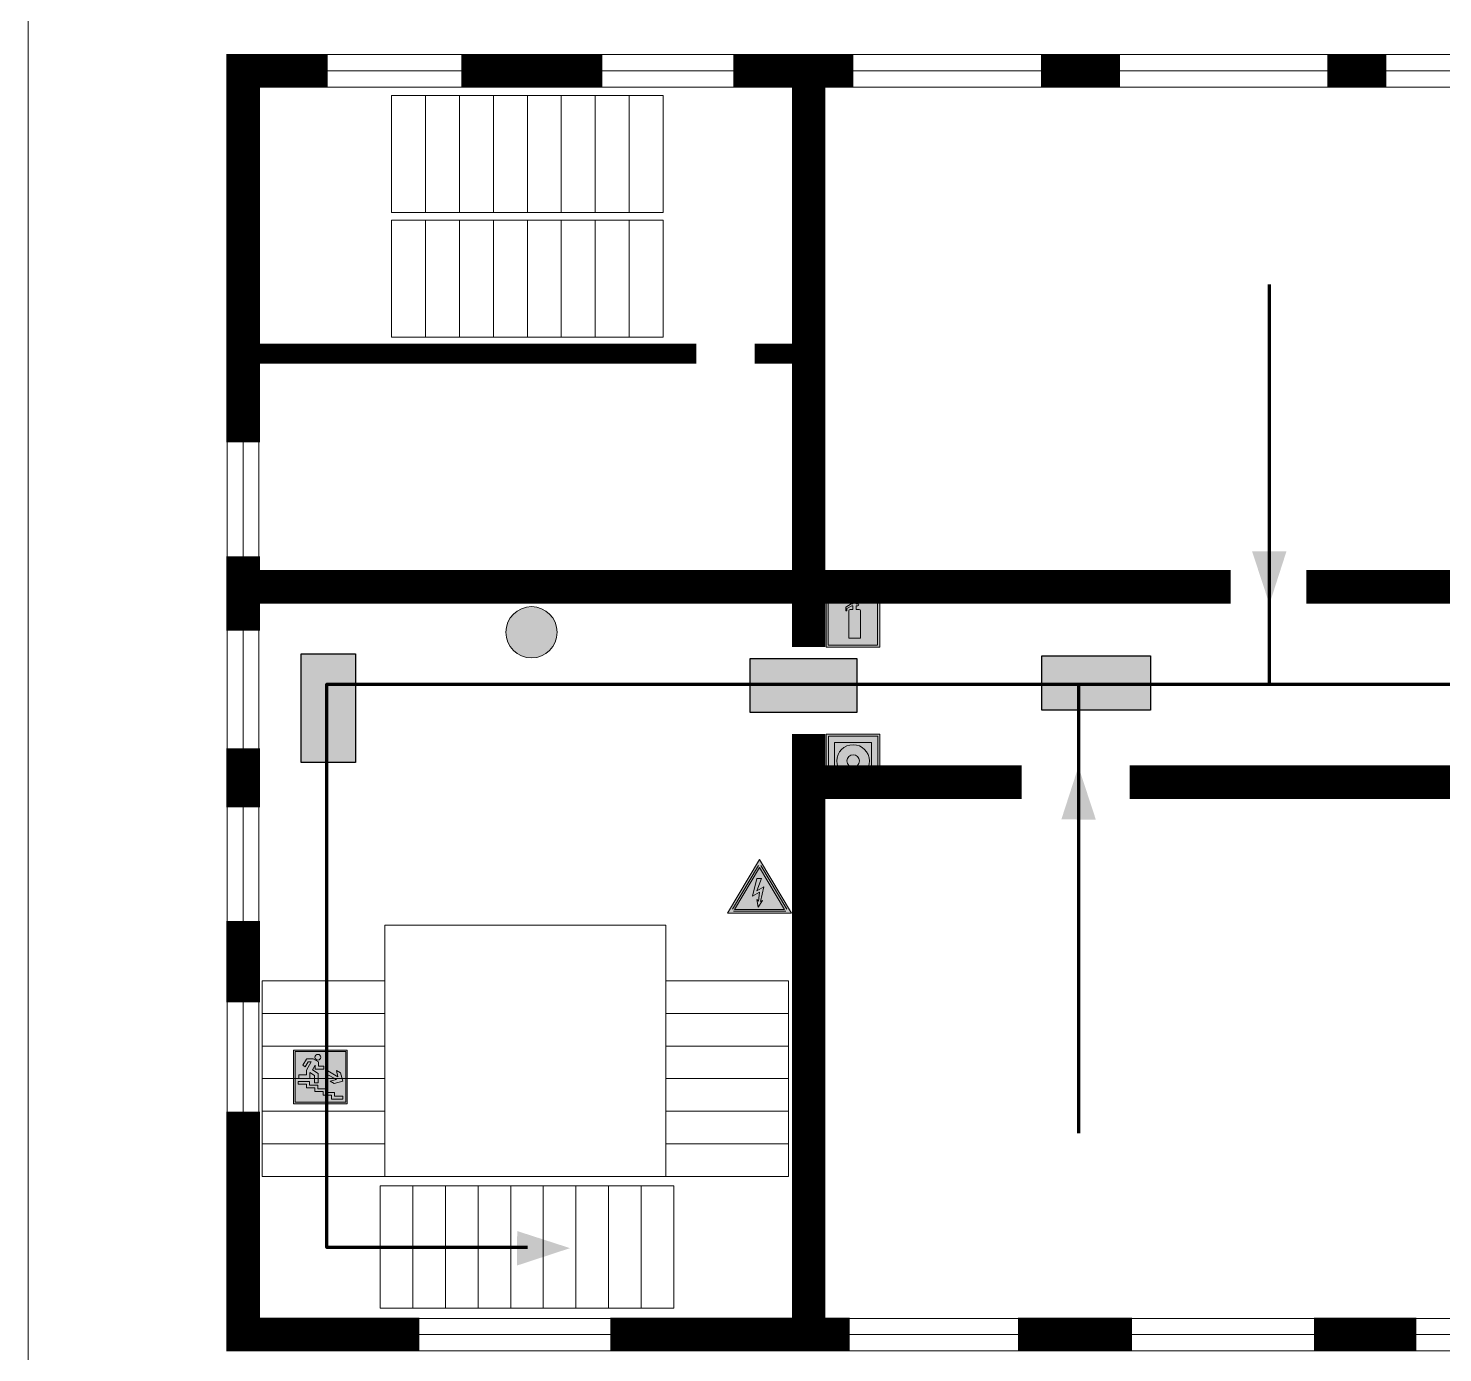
# Model space of a CAD drawing. Header units: millimetres. Extents: x 13114 to 67229, y 22859 to 38520.
# Drawn here: x 25589.3 to 25800.1, y 35669.5 to 35867 of the extents above; entities that cross this region are included whole.
import ezdxf

# ---------------------------------------------------------------- set-up
doc = ezdxf.new("R2010")
doc.units = ezdxf.units.MM
doc.layers.add('План_Штампы', color=7, linetype='Continuous')

# ---------------------------------------------------------------- blocks, each defined once
blk = doc.blocks.new('A$C7B4425F7')
at = {"true_color": 0xffffff}
blk.add_hatch(color=7, dxfattribs=at).paths.add_polyline_path([(0, 0), (-16, 0), (-16, -8), (0, -8)])
h = blk.add_hatch(color=126)
h.paths.add_polyline_path([(-0.2, -0.2), (-15.8, -0.2), (-15.8, -7.8), (-0.2, -7.8)])
h.paths.add_polyline_path([(-11.76, -2.03), (-11.76, -3.66), (-11.17, -3.66, -0.568275), (-11.17, -6.18), (-12.58, -6.18), (-12.58, -2.03)], flags=16)
h.paths.add_polyline_path([(-13.33, -4.12, -0.495768), (-13.59, -6.18), (-15.03, -6.18), (-15.03, -2.03), (-13.59, -2.03, -0.487973)], flags=16)
h.paths.add_polyline_path([(-10.25, -2.03), (-9.48, -2.03), (-9.48, -6.18), (-10.25, -6.18)], flags=16)
h.paths.add_polyline_path([(-13.84, -3.69), (-14.24, -3.69), (-14.24, -3.03), (-13.9, -3.03, -0.692621)], flags=0)
h.paths.add_polyline_path([(-9.15, -2.03), (-8.4, -2.03), (-8.04, -3.07), (-7.68, -2.03), (-6.93, -2.03), (-7.64, -4.1), (-6.93, -6.18), (-7.68, -6.18), (-8.04, -5.14), (-8.4, -6.18), (-9.15, -6.18), (-8.44, -4.1)], flags=16)
h.paths.add_polyline_path([(-11.76, -4.46), (-11.42, -4.46, -0.692621), (-11.36, -5.12), (-11.76, -5.12)], flags=0)
h.paths.add_polyline_path([(-13.9, -5.2), (-14.24, -5.2), (-14.24, -4.55), (-13.84, -4.55, -0.708038)], flags=0)
edge = h.paths.add_edge_path(flags=16)
edge.add_ellipse((-5.51, -4.08), major_axis=(0, 2.05), ratio=0.586184, start_angle=0, end_angle=360)
edge = h.paths.add_edge_path(flags=0)
edge.add_ellipse((-5.51, -4.08), major_axis=(0, 1.14), ratio=0.454828, start_angle=0, end_angle=360)
h.paths.add_polyline_path([(-4.13, -4.96, 0.377264), (-3.48, -4.52, 0.0555), (-3.16, -2.03), (-1.66, -2.03), (-1.66, -4.96), (-0.96, -4.96), (-0.96, -7.01), (-1.75, -7.01), (-1.75, -6.18), (-3.3, -6.18), (-3.3, -7.02), (-4.13, -7.02)], flags=16)
h.paths.add_polyline_path([(-2.73, -2.91), (-2.28, -2.91), (-2.28, -4.96), (-3.05, -4.96, 0.079136)], flags=0)
at = {"color": 126}
blk.add_lwpolyline([(-16, -8), (0, -8), (0, 0), (-16, 0)], close=True, dxfattribs=at)
blk = doc.blocks.new('вниз')
at = {"lineweight": 0, "true_color": 0xffffff}
h = blk.add_hatch(color=7, dxfattribs=at)
h.dxf.hatch_style = 1
h.paths.add_polyline_path([(40994.51, -4472.22), (40986.51, -4472.22), (40986.51, -4480.22), (40994.51, -4480.22)])
h.paths.add_polyline_path([(40994.31, -4472.42), (40994.31, -4480.01), (40986.71, -4480.01), (40986.71, -4472.42)], flags=16)
h.paths.add_polyline_path([(40988.43, -4473.53), (40989.43, -4473.53), (40990.19, -4473.96), (40990.19, -4474.6), (40991, -4474.6), (40991, -4475.06), (40989.73, -4475.06), (40989.73, -4474.46), (40989.3, -4475.18), (40990.17, -4475.7), (40990.17, -4477.11), (40989.63, -4477.11), (40989.63, -4476.01), (40988.94, -4475.59), (40988.94, -4476.46), (40988.94, -4476.46), (40987.47, -4476.46), (40987.26, -4476.46), (40987.26, -4475.92), (40988.4, -4475.92), (40988.4, -4475.2), (40989.1, -4473.99), (40988.66, -4473.99), (40988.24, -4474.7), (40987.86, -4474.47), (40988.41, -4473.56)], flags=0)
h.paths.add_polyline_path([(40990.55, -4473.29, -1), (40989.69, -4473.29, -1)], flags=0)
h.paths.add_polyline_path([(40988.85, -4476.89), (40988.85, -4477.43), (40990.1, -4477.43), (40990.1, -4477.99), (40991.34, -4477.99), (40991.34, -4478.54), (40992.59, -4478.54), (40992.59, -4479.09), (40993.83, -4479.09), (40993.83, -4479.52), (40992.17, -4479.52), (40992.17, -4478.97), (40990.91, -4478.97), (40990.91, -4478.41), (40989.68, -4478.41), (40989.68, -4477.86), (40988.43, -4477.86), (40988.43, -4477.31), (40987.6, -4477.31), (40987.18, -4477.31), (40987.18, -4476.89)], flags=0)
h.paths.add_polyline_path([(40991.61, -4475.33), (40993.12, -4476.2), (40992.9, -4475.27), (40993.48, -4475.6), (40993.83, -4476.88), (40992.56, -4477.22), (40991.97, -4476.88), (40992.9, -4476.61), (40991.38, -4475.74), (40991.58, -4475.39)], flags=0)
h.paths.add_polyline_path([(40990.19, -4473.96), (40989.43, -4473.53), (40988.43, -4473.53), (40988.41, -4473.56), (40987.86, -4474.47), (40988.24, -4474.7), (40988.66, -4473.99), (40989.1, -4473.99), (40988.4, -4475.2), (40988.4, -4475.92), (40987.26, -4475.92), (40987.26, -4476.46), (40987.47, -4476.46), (40988.94, -4476.46), (40988.94, -4476.27), (40988.94, -4475.59), (40989.63, -4476.01), (40989.63, -4477.11), (40990.17, -4477.11), (40990.17, -4475.7), (40989.3, -4475.18), (40989.73, -4474.46), (40989.73, -4475.06), (40991, -4475.06), (40991, -4474.6), (40990.19, -4474.6)], flags=0)
h.paths.add_polyline_path([(40990.55, -4473.29, 1), (40989.69, -4473.29, 1)], flags=0)
h.paths.add_polyline_path([(40991.61, -4475.33), (40991.58, -4475.39), (40991.38, -4475.74), (40992.9, -4476.61), (40991.97, -4476.88), (40992.56, -4477.22), (40993.83, -4476.88), (40993.48, -4475.6), (40992.9, -4475.27), (40993.12, -4476.2)], flags=0)
h.paths.add_polyline_path([(40990.1, -4477.43), (40988.85, -4477.43), (40988.85, -4476.89), (40987.18, -4476.89), (40987.18, -4477.31), (40987.6, -4477.31), (40988.43, -4477.31), (40988.43, -4477.86), (40989.68, -4477.86), (40989.68, -4478.41), (40990.91, -4478.41), (40990.91, -4478.97), (40992.17, -4478.97), (40992.17, -4479.52), (40993.83, -4479.52), (40993.83, -4479.09), (40992.59, -4479.09), (40992.59, -4478.54), (40991.34, -4478.54), (40991.34, -4477.99), (40990.1, -4477.99)], flags=0)
at = {"lineweight": 0}
h = blk.add_hatch(color=126, dxfattribs=at)
h.dxf.hatch_style = 1
h.paths.add_polyline_path([(40994.31, -4472.42), (40986.71, -4472.42), (40986.71, -4480.01), (40994.31, -4480.01)])
h.paths.add_polyline_path([(40988.43, -4473.53), (40989.43, -4473.53), (40990.19, -4473.96), (40990.19, -4474.6), (40991, -4474.6), (40991, -4475.06), (40989.73, -4475.06), (40989.73, -4474.46), (40989.3, -4475.18), (40990.17, -4475.7), (40990.17, -4477.11), (40989.63, -4477.11), (40989.63, -4476.01), (40988.94, -4475.59), (40988.94, -4476.46), (40988.94, -4476.46), (40987.47, -4476.46), (40987.26, -4476.46), (40987.26, -4475.92), (40988.4, -4475.92), (40988.4, -4475.2), (40989.1, -4473.99), (40988.66, -4473.99), (40988.24, -4474.7), (40987.86, -4474.47), (40988.41, -4473.56)], flags=16)
h.paths.add_polyline_path([(40990.55, -4473.29, -1), (40989.69, -4473.29, -1)], flags=16)
h.paths.add_polyline_path([(40988.85, -4476.89), (40988.85, -4477.43), (40990.1, -4477.43), (40990.1, -4477.99), (40991.34, -4477.99), (40991.34, -4478.54), (40992.59, -4478.54), (40992.59, -4479.09), (40993.83, -4479.09), (40993.83, -4479.52), (40992.17, -4479.52), (40992.17, -4478.97), (40990.91, -4478.97), (40990.91, -4478.41), (40989.68, -4478.41), (40989.68, -4477.86), (40988.43, -4477.86), (40988.43, -4477.31), (40987.6, -4477.31), (40987.18, -4477.31), (40987.18, -4476.89)], flags=16)
h.paths.add_polyline_path([(40991.61, -4475.33), (40993.12, -4476.2), (40992.9, -4475.27), (40993.48, -4475.6), (40993.83, -4476.88), (40992.56, -4477.22), (40991.97, -4476.88), (40992.9, -4476.61), (40991.38, -4475.74), (40991.58, -4475.39)], flags=16)
at = {"lineweight": 0, "true_color": 0xffffff}
h = blk.add_hatch(color=7, dxfattribs=at)
h.dxf.hatch_style = 1
h.paths.add_polyline_path([(40989.73, -4474.46), (40989.73, -4475.06), (40991, -4475.06), (40991, -4474.6), (40990.19, -4474.6), (40990.19, -4473.96), (40989.43, -4473.53), (40988.43, -4473.53), (40988.41, -4473.56), (40987.86, -4474.47), (40988.24, -4474.7), (40988.66, -4473.99), (40989.1, -4473.99), (40988.4, -4475.2), (40988.4, -4475.92), (40987.26, -4475.92), (40987.26, -4476.46), (40987.47, -4476.46), (40988.94, -4476.46), (40988.94, -4475.59), (40989.63, -4476.01), (40989.63, -4477.11), (40990.17, -4477.11), (40990.17, -4475.7), (40989.3, -4475.18)])
h.paths.add_polyline_path([(40989.69, -4473.29, 1), (40990.55, -4473.29, 1)])
h.paths.add_polyline_path([(40991.61, -4475.33), (40991.58, -4475.39), (40991.38, -4475.74), (40992.9, -4476.61), (40991.97, -4476.88), (40992.56, -4477.22), (40993.83, -4476.88), (40993.48, -4475.6), (40992.9, -4475.27), (40993.12, -4476.2)])
h.paths.add_polyline_path([(40990.1, -4477.43), (40988.85, -4477.43), (40988.85, -4476.89), (40987.18, -4476.89), (40987.18, -4477.31), (40987.6, -4477.31), (40988.43, -4477.31), (40988.43, -4477.86), (40989.68, -4477.86), (40989.68, -4478.41), (40990.91, -4478.41), (40990.91, -4478.97), (40992.17, -4478.97), (40992.17, -4479.52), (40993.83, -4479.52), (40993.83, -4479.09), (40992.59, -4479.09), (40992.59, -4478.54), (40991.34, -4478.54), (40991.34, -4477.99), (40990.1, -4477.99)])
at = {"color": 126, "lineweight": 0}
for points in [[(40986.51, -4472.22), (40994.51, -4472.22), (40994.51, -4480.22), (40986.51, -4480.22)], [(40986.71, -4472.42), (40994.31, -4472.42), (40994.31, -4480.01), (40986.71, -4480.01)]]:
    blk.add_lwpolyline(points, close=True, dxfattribs=at)
for points in [[(40987.47, -4476.46), (40987.26, -4476.46), (40987.26, -4475.92), (40988.4, -4475.92), (40988.4, -4475.2), (40989.1, -4473.99), (40988.66, -4473.99), (40988.24, -4474.7), (40987.86, -4474.47), (40988.41, -4473.56), (40988.43, -4473.53), (40989.43, -4473.53), (40990.19, -4473.96), (40990.19, -4474.6), (40991, -4474.6), (40991, -4475.06), (40989.73, -4475.06), (40989.73, -4474.46), (40989.3, -4475.18), (40990.17, -4475.7), (40990.17, -4477.11), (40989.63, -4477.11), (40989.63, -4476.01), (40988.94, -4475.59), (40988.94, -4476.46)], [(40987.47, -4476.46), (40988.94, -4476.46), (40988.94, -4476.27)], [(40991.58, -4475.39), (40991.38, -4475.74), (40992.9, -4476.61), (40991.97, -4476.88), (40992.56, -4477.22), (40993.83, -4476.88), (40993.48, -4475.6), (40992.9, -4475.27), (40993.12, -4476.2), (40991.61, -4475.33), (40991.58, -4475.39)], [(40987.6, -4477.31), (40987.18, -4477.31), (40987.18, -4476.89), (40988.85, -4476.89), (40988.85, -4477.43), (40990.1, -4477.43), (40990.1, -4477.99), (40991.34, -4477.99), (40991.34, -4478.54), (40992.59, -4478.54), (40992.59, -4479.09), (40993.83, -4479.09), (40993.83, -4479.52), (40992.17, -4479.52), (40992.17, -4478.97), (40990.91, -4478.97), (40990.91, -4478.41), (40989.68, -4478.41), (40989.68, -4477.86), (40988.43, -4477.86), (40988.43, -4477.31), (40987.6, -4477.31)]]:
    blk.add_lwpolyline(points, dxfattribs=at)
blk.add_circle((40990.12, -4473.29), 0.432, dxfattribs=at)
blk = doc.blocks.new('A$C32E8229D')
at = {"true_color": 0xffffff}
blk.add_hatch(color=7, dxfattribs=at).paths.add_polyline_path([(0, 0), (0, -8), (16, -8), (16, 0)])
h = blk.add_hatch(color=126)
h.paths.add_polyline_path([(0.2, -0.2), (15.8, -0.2), (15.8, -7.8), (0.2, -7.8)])
h.paths.add_polyline_path([(13.49, -2.05), (12.08, -2.05), (11.37, -2.63, 0.162397), (11.29, -2.84), (11.29, -3.63), (10.35, -3.63), (10.35, -4.05), (11.68, -4.05), (11.68, -3.48), (12.26, -4.28), (11.29, -5.1), (11.29, -6.78), (11.85, -6.78), (11.85, -5.44), (12.8, -4.64), (12.8, -5.94), (14.46, -5.94), (14.46, -5.39), (13.45, -5.39), (13.45, -3.97), (12.46, -2.59), (13.15, -2.59), (13.69, -3.34), (14.18, -3)], flags=16)
h.paths.add_polyline_path([(10.74, -1.82, 1), (11.8, -1.82, 1)], flags=16)
h.paths.add_polyline_path([(9.39, -3.59), (5.99, -3.59), (6.56, -3.03), (5.91, -3.03), (5.1, -3.83), (5.91, -4.64), (6.56, -4.64), (5.99, -4.09), (9.39, -4.09)], flags=16)
h.paths.add_polyline_path([(4.29, -1.08), (1.72, -1.08), (1.72, -6.6), (4.29, -6.6)], flags=16)
at = {"color": 126}
blk.add_lwpolyline([(16, -8), (0, -8), (0, 0), (16, 0)], close=True, dxfattribs=at)
blk = doc.blocks.new('A$C3E6D3DDE')
at = {"lineweight": 5}
h = blk.add_hatch(color=40, dxfattribs=at)
h.paths.add_polyline_path([(24.1, 1.45), (16.46, -11.35), (31.74, -11.35)])
h.paths.add_polyline_path([(24.09, -0.46), (30.03, -10.41), (18.14, -10.41)], flags=16)
h.paths.add_polyline_path([(24.54, -3.08), (23.41, -6.02), (25.13, -5.01), (24.33, -8.5), (24.82, -8.27), (23.79, -9.86), (23.4, -8.04), (23.8, -8.43), (24.04, -6.29), (22.39, -7.25), (23.44, -3.08)], flags=0)
h = blk.add_hatch(color=256, dxfattribs=at)
h.paths.add_polyline_path([(24.37, 0.03, 0.567511), (23.82, 0.03), (17.59, -10.4, 0.582454), (17.86, -10.88), (30.32, -10.88, 0.582149), (30.6, -10.4)])
h.paths.add_polyline_path([(24.09, -0.46), (18.14, -10.41), (30.03, -10.41)], flags=16)
h.paths.add_polyline_path([(24.54, -3.08), (23.41, -6.02), (25.13, -5.01), (24.33, -8.5), (24.82, -8.27), (23.79, -9.86), (23.4, -8.04), (23.8, -8.43), (24.04, -6.29), (22.39, -7.25), (23.44, -3.08)], flags=0)
h = blk.add_hatch(color=40, dxfattribs=at)
h.paths.add_polyline_path([(24.09, -0.46), (18.14, -10.41), (30.03, -10.41)])
h.paths.add_polyline_path([(24.82, -8.27), (23.79, -9.86), (23.4, -8.04), (23.8, -8.43), (24.04, -6.29), (22.39, -7.25), (23.44, -3.08), (24.54, -3.08), (23.41, -6.02), (25.13, -5.01), (24.33, -8.5)], flags=16)
at = {"color": 40, "lineweight": 5}
for p, q in [((16.46, -11.35), (24.1, 1.45)), ((24.1, 1.45), (31.74, -11.35))]:
    blk.add_line(p, q, dxfattribs=at)
at = {"lineweight": 5}
for p, q in [((17.59, -10.4), (23.82, 0.03)), ((24.37, 0.03), (30.6, -10.4)), ((18.14, -10.41), (24.09, -0.46)), ((23.44, -3.08), (22.39, -7.25)), ((23.41, -6.02), (24.54, -3.08)), ((24.54, -3.08), (23.44, -3.08)), ((24.09, -0.46), (30.03, -10.41)), ((22.39, -7.25), (24.04, -6.29)), ((25.13, -5.01), (23.41, -6.02)), ((24.04, -6.29), (23.8, -8.43)), ((24.33, -8.5), (25.13, -5.01)), ((23.8, -8.43), (23.4, -8.04)), ((23.4, -8.04), (23.79, -9.86)), ((23.79, -9.86), (24.82, -8.27)), ((24.82, -8.27), (24.33, -8.5)), ((17.86, -10.88), (30.32, -10.88)), ((18.14, -10.41), (30.03, -10.41))]:
    blk.add_line(p, q, dxfattribs=at)
at = {"color": 50, "lineweight": 5}
blk.add_line((31.74, -11.35), (16.46, -11.35), dxfattribs=at)
blk = doc.blocks.new('A$C7B8C2D5B')
at = {"lineweight": 0}
h = blk.add_hatch(color=5, dxfattribs=at)
h.dxf.hatch_style = 1
h.paths.add_polyline_path([(1.397, -3.024, 1), (-2.112, -3.024, 1)])
at = {"color": 5, "lineweight": 0}
blk.add_circle((-0.358, -3.024), 1.755, dxfattribs=at)
blk = doc.blocks.new('A$C54414219')
at = {"true_color": 0xffffff}
h = blk.add_hatch(color=7, dxfattribs=at)
h.paths.add_polyline_path([(2.39, -9.45), (2.39, -18.3), (11.23, -18.3), (11.23, -9.45)], flags=0)
h.paths.add_polyline_path([(10.71, -13.87, -1), (2.92, -13.87, -1)], flags=0)
h.paths.add_polyline_path([(8.3, -13.87, -1), (5.33, -13.87, -1)], flags=0)
h.paths.add_polyline_path([(0.41, -7.47), (0.41, -20.27), (13.21, -20.27), (13.21, -7.47)])
h.paths.add_polyline_path([(0.92, -19.77), (12.71, -19.77), (12.71, -7.98), (0.92, -7.98)], flags=16)
h.paths.add_polyline_path([(11.23, -9.45), (11.23, -18.3), (2.39, -18.3), (2.39, -9.45)], flags=0)
at = {"lineweight": 5}
h = blk.add_hatch(color=242, dxfattribs=at)
h.paths.add_polyline_path([(12.71, -7.98), (0.92, -7.98), (0.92, -19.77), (12.71, -19.77)])
h.paths.add_polyline_path([(11.23, -18.3), (2.39, -18.3), (2.39, -9.45), (11.23, -9.45)], flags=16)
h.paths.add_polyline_path([(10.71, -13.87, -1), (2.92, -13.87, -1)], flags=0)
h.paths.add_polyline_path([(8.3, -13.87, -1), (5.33, -13.87, -1)], flags=0)
at = {"true_color": 0xffffff}
h = blk.add_hatch(color=7, dxfattribs=at)
h.paths.add_polyline_path([(2.39, -9.45), (2.39, -18.3), (11.23, -18.3), (11.23, -9.45)])
h.paths.add_polyline_path([(10.71, -13.87, -1), (2.92, -13.87, -1)], flags=16)
h.paths.add_polyline_path([(8.3, -13.87, -1), (5.33, -13.87, -1)], flags=0)
at = {"lineweight": 5}
h = blk.add_hatch(color=242, dxfattribs=at)
h.paths.add_polyline_path([(2.92, -13.87, 1), (10.71, -13.87, 1)])
h.paths.add_polyline_path([(8.3, -13.87, -1), (5.33, -13.87, -1)], flags=16)
at = {"color": 242, "lineweight": 5}
for p, q in [((0.41, -20.27), (0.41, -7.47)), ((0.41, -7.47), (13.21, -7.47)), ((0.41, -7.47), (13.21, -7.47)), ((13.21, -20.27), (13.21, -7.47)), ((0.41, -20.27), (13.21, -20.27))]:
    blk.add_line(p, q, dxfattribs=at)
for points in [[(0.92, -7.98), (12.71, -7.98), (12.71, -19.77), (0.92, -19.77)], [(2.39, -9.45), (11.23, -9.45), (11.23, -18.3), (2.39, -18.3)]]:
    blk.add_lwpolyline(points, close=True, dxfattribs=at)
for radius in [3.89, 1.49]:
    blk.add_circle((6.81, -13.87), radius, dxfattribs=at)
blk = doc.blocks.new('A$C3AD82952')
at = {"true_color": 0xf5f5ff}
h = blk.add_hatch(color=7, dxfattribs=at)
h.dxf.hatch_style = 1
h.paths.add_polyline_path([(8.21, 8.73, 0.414214), (7.89, 9.05), (7.22, 9.05), (7.22, 9.92), (7.59, 9.92, 1), (7.57, 10.36), (7.22, 10.36), (7.22, 10.6), (6.43, 10.6), (6.43, 10.36), (6.01, 10.36), (4.74, 9.59), (4.74, 8.69), (4.98, 8.73), (4.98, 9.26), (6.12, 9.91), (6.43, 9.91), (6.43, 9.05), (5.76, 9.05, 0.414214), (5.44, 8.73), (5.44, 2.2), (8.21, 2.2)], flags=0)
h.paths.add_polyline_path([(12.8, 12.8), (0, 12.8), (0, 0), (12.8, 0)])
h.paths.add_polyline_path([(0.51, 12.29), (12.29, 12.29), (12.29, 0.51), (0.51, 0.51)], flags=16)
h.paths.add_polyline_path([(4.74, 9.59), (6.01, 10.36), (6.43, 10.36), (6.43, 10.6), (7.22, 10.6), (7.22, 10.36), (7.59, 10.36, -0.94586), (7.59, 9.92), (7.22, 9.92), (7.22, 9.05), (7.89, 9.05, -0.414214), (8.21, 8.73), (8.21, 2.2), (5.44, 2.2), (5.44, 8.73, -0.414214), (5.76, 9.05), (6.43, 9.05), (6.43, 9.91), (6.12, 9.91), (4.98, 9.26), (4.98, 8.73), (4.74, 8.69)], flags=0)
h = blk.add_hatch(color=242)
h.dxf.hatch_style = 1
h.paths.add_polyline_path([(12.29, 12.29), (0.51, 12.29), (0.51, 0.51), (12.29, 0.51)])
h.paths.add_polyline_path([(4.74, 8.69), (4.74, 9.59), (6.01, 10.36), (6.43, 10.36), (6.43, 10.6), (7.22, 10.6), (7.22, 10.36), (7.59, 10.36, -0.94586), (7.59, 9.92), (7.22, 9.92), (7.22, 9.05), (7.89, 9.05, -0.414214), (8.21, 8.73), (8.21, 2.2), (5.44, 2.2), (5.44, 8.73, -0.414214), (5.76, 9.05), (6.43, 9.05), (6.43, 9.91), (6.12, 9.91), (4.98, 9.26), (4.98, 8.73)], flags=16)
h = blk.add_hatch(color=7, dxfattribs=at)
h.dxf.hatch_style = 1
h.paths.add_polyline_path([(8.21, 8.73, 0.414214), (7.89, 9.05), (7.22, 9.05), (7.22, 9.92), (7.59, 9.92, 1), (7.57, 10.36), (7.22, 10.36), (7.22, 10.6), (6.43, 10.6), (6.43, 10.36), (6.01, 10.36), (4.74, 9.59), (4.74, 8.69), (4.98, 8.73), (4.98, 9.26), (6.12, 9.91), (6.43, 9.91), (6.43, 9.05), (5.76, 9.05, 0.414214), (5.44, 8.73), (5.44, 2.2), (8.21, 2.2)])
at = {"color": 242, "lineweight": 5}
for p, q in [((0, 0), (0, 12.8)), ((0, 12.8), (12.8, 12.8)), ((6.01, 10.36), (4.74, 9.59)), ((6.01, 10.36), (6.43, 10.36)), ((7.22, 10.6), (6.43, 10.6)), ((6.43, 10.6), (6.43, 10.36)), ((7.22, 10.36), (7.22, 10.6)), ((7.59, 10.36), (7.22, 10.36)), ((12.8, 0), (12.8, 12.8)), ((4.74, 9.59), (4.74, 8.69)), ((4.74, 8.69), (4.98, 8.73)), ((4.98, 9.26), (6.12, 9.91)), ((4.98, 8.73), (4.98, 9.26)), ((5.44, 2.2), (5.44, 8.73)), ((5.76, 9.05), (6.43, 9.05)), ((6.12, 9.91), (6.43, 9.91)), ((6.43, 9.91), (6.43, 9.05)), ((7.22, 9.05), (7.22, 9.92)), ((7.59, 9.92), (7.22, 9.92)), ((7.89, 9.05), (7.22, 9.05)), ((8.21, 2.2), (8.21, 8.73)), ((0, 0), (12.8, 0)), ((5.44, 2.2), (8.21, 2.2))]:
    blk.add_line(p, q, dxfattribs=at)
blk.add_lwpolyline([(0.51, 12.29), (12.29, 12.29), (12.29, 0.51), (0.51, 0.51)], close=True, dxfattribs=at)
for centre, radius, start, end in [((7.58, 10.14), 0.223, 273.1875, 86.8125), ((5.76, 8.73), 0.32, 90, 180), ((7.89, 8.73), 0.32, 0, 90)]:
    blk.add_arc(centre, radius, start, end, dxfattribs=at)

msp = doc.modelspace()

# ---------------------------------------------------------------- linework, layer by layer
at = {"color": 5, "lineweight": 0}
msp.add_lwpolyline([(25589.29, 35555.59), (26189.29, 35555.59), (26189.29, 35950.59), (25589.29, 35950.59)], close=True, dxfattribs=at)
at = {"lineweight": 100, "const_width": 5}
for points in [[(25621.31, 35805.26), (25621.31, 35860.67), (25633.91, 35860.67)], [(25653.86, 35860.67), (25674.86, 35860.67)], [(25694.39, 35860.67), (25712.28, 35860.67)], [(25705.62, 35774.77), (25705.62, 35860.67)], [(25740.25, 35860.67), (25752.02, 35860.67)], [(25782.92, 35860.67), (25791.75, 35860.67)], [(25621.31, 35777.19), (25621.31, 35788.26)], [(25621.31, 35783.73), (25768.51, 35783.73)], [(25779.81, 35783.73), (25841.8, 35783.73)], [(25705.62, 35672.22), (25705.62, 35761.76)], [(25621.31, 35750.84), (25621.31, 35759.63)], [(25705.62, 35754.6), (25737.35, 35754.6)], [(25753.45, 35754.6), (25841.46, 35754.6)], [(25621.31, 35721.77), (25621.31, 35733.9)], [(25647.58, 35672.22), (25621.31, 35672.22), (25621.31, 35705.46)], [(25711.72, 35672.22), (25676.08, 35672.22)], [(25753.8, 35672.22), (25736.83, 35672.22)], [(25796.22, 35672.22), (25780.95, 35672.22)]]:
    msp.add_lwpolyline(points, dxfattribs=at)
at = {"lineweight": 0}
for points in [[(25633.77, 35863.09), (26124.5, 35863.09)], [(25633.91, 35860.67), (26124.63, 35860.67)], [(25633.89, 35858.24), (26124.61, 35858.24)], [(25618.92, 35705.41), (25618.92, 35812.41)], [(25621.31, 35705.46), (25621.31, 35812.45)], [(25623.67, 35705.26), (25623.67, 35812.26)], [(25647.46, 35674.6), (26160.48, 35674.6)], [(25647.58, 35672.22), (26160.6, 35672.22)], [(25647.33, 35669.8), (26160.35, 35669.8)]]:
    msp.add_lwpolyline(points, dxfattribs=at)
for points in [[(25643.46, 35839.53), (25648.52, 35839.53), (25648.52, 35856.99), (25643.46, 35856.99)], [(25648.52, 35839.53), (25653.58, 35839.53), (25653.58, 35856.99), (25648.52, 35856.99)], [(25653.58, 35839.53), (25658.63, 35839.53), (25658.63, 35856.99), (25653.58, 35856.99)], [(25658.63, 35839.53), (25663.69, 35839.53), (25663.69, 35856.99), (25658.63, 35856.99)], [(25663.69, 35839.53), (25668.75, 35839.53), (25668.75, 35856.99), (25663.69, 35856.99)], [(25668.75, 35839.53), (25673.81, 35839.53), (25673.81, 35856.99), (25668.75, 35856.99)], [(25673.81, 35839.53), (25678.87, 35839.53), (25678.87, 35856.99), (25673.81, 35856.99)], [(25678.87, 35839.53), (25683.93, 35839.53), (25683.93, 35856.99), (25678.87, 35856.99)], [(25643.46, 35820.94), (25648.52, 35820.94), (25648.52, 35838.4), (25643.46, 35838.4)], [(25648.52, 35820.94), (25653.58, 35820.94), (25653.58, 35838.4), (25648.52, 35838.4)], [(25653.58, 35820.94), (25658.63, 35820.94), (25658.63, 35838.4), (25653.58, 35838.4)], [(25658.63, 35820.94), (25663.69, 35820.94), (25663.69, 35838.4), (25658.63, 35838.4)], [(25663.69, 35820.94), (25668.75, 35820.94), (25668.75, 35838.4), (25663.69, 35838.4)], [(25668.75, 35820.94), (25673.81, 35820.94), (25673.81, 35838.4), (25668.75, 35838.4)], [(25673.81, 35820.94), (25678.87, 35820.94), (25678.87, 35838.4), (25673.81, 35838.4)], [(25678.87, 35820.94), (25683.93, 35820.94), (25683.93, 35838.4), (25678.87, 35838.4)], [(25642.46, 35695.8), (25684.34, 35695.8), (25684.34, 35733.29), (25642.46, 35733.29)], [(25642.46, 35720.1), (25624.17, 35720.1), (25624.17, 35724.96), (25642.46, 35724.96)], [(25702.63, 35720.1), (25684.34, 35720.1), (25684.34, 35724.96), (25702.63, 35724.96)], [(25642.46, 35715.24), (25624.17, 35715.24), (25624.17, 35720.1), (25642.46, 35720.1)], [(25702.63, 35715.24), (25684.34, 35715.24), (25684.34, 35720.1), (25702.63, 35720.1)], [(25642.46, 35710.38), (25624.17, 35710.38), (25624.17, 35715.24), (25642.46, 35715.24)], [(25702.63, 35710.38), (25684.34, 35710.38), (25684.34, 35715.24), (25702.63, 35715.24)], [(25642.46, 35705.52), (25624.17, 35705.52), (25624.17, 35710.38), (25642.46, 35710.38)], [(25702.63, 35705.52), (25684.34, 35705.52), (25684.34, 35710.38), (25702.63, 35710.38)], [(25642.46, 35700.66), (25624.17, 35700.66), (25624.17, 35705.52), (25642.46, 35705.52)], [(25702.63, 35700.66), (25684.34, 35700.66), (25684.34, 35705.52), (25702.63, 35705.52)], [(25642.46, 35695.8), (25624.17, 35695.8), (25624.17, 35700.66), (25642.46, 35700.66)], [(25702.63, 35695.8), (25684.34, 35695.8), (25684.34, 35700.66), (25702.63, 35700.66)], [(25641.76, 35676.13), (25641.76, 35694.41), (25646.62, 35694.41), (25646.62, 35676.13)], [(25646.62, 35676.13), (25646.62, 35694.41), (25651.48, 35694.41), (25651.48, 35676.13)], [(25651.48, 35676.13), (25651.48, 35694.41), (25656.34, 35694.41), (25656.34, 35676.13)], [(25656.34, 35676.13), (25656.34, 35694.41), (25661.2, 35694.41), (25661.2, 35676.13)], [(25661.2, 35676.13), (25661.2, 35694.41), (25666.06, 35694.41), (25666.06, 35676.13)], [(25666.06, 35676.13), (25666.06, 35694.41), (25670.92, 35694.41), (25670.92, 35676.13)], [(25670.92, 35676.13), (25670.92, 35694.41), (25675.78, 35694.41), (25675.78, 35676.13)], [(25675.78, 35676.13), (25675.78, 35694.41), (25680.64, 35694.41), (25680.64, 35676.13)], [(25680.64, 35676.13), (25680.64, 35694.41), (25685.5, 35694.41), (25685.5, 35676.13)]]:
    msp.add_lwpolyline(points, close=True, dxfattribs=at)
at = {"color": 126, "lineweight": 100, "true_color": 0x008754}
for points in [[(25774.3, 35769.23), (25774.3, 35828.81)], [(25663.71, 35685.21), (25633.79, 35685.21), (25633.79, 35769.23), (26145.86, 35769.23), (26145.86, 35703.12)], [(25745.84, 35769.23), (25745.84, 35702.26)]]:
    msp.add_lwpolyline(points, dxfattribs=at)
at = {"lineweight": 0, "const_width": 3}
for points in [[(25621.11, 35818.5), (25688.87, 35818.5)], [(25697.57, 35818.5), (25704.7, 35818.5)]]:
    msp.add_lwpolyline(points, dxfattribs=at)
at = {"layer": 'План_Штампы', "color": 126, "true_color": 0x008754}
for points in [[(25771.72, 35789.03), (25776.85, 35789.02), (25774.31, 35781.14)], [(25748.43, 35749.02), (25743.29, 35749.03), (25745.84, 35756.91)], [(25662.16, 35682.51), (25662.17, 35687.65), (25670.05, 35685.1)]]:
    msp.add_solid(points, dxfattribs=at)

# ---------------------------------------------------------------- block references
for name, p, xscale, yscale, zscale in [('A$C3AD82952', (25708.21, 35774.71), 0.625, 0.625, 0.625), ('A$C7B8C2D5B', (25665.09, 35783.53), 2.177419353276491, 2.177419353276491, 2.177419353276491), ('A$C54414219', (25707.99, 35766.42), 0.625, 0.625, 0.625), ('A$C3E6D3DDE', (25683.25, 35742.13), 0.625, 0.625, 0.625)]:
    msp.add_blockref(name, p, dxfattribs=dict(xscale=xscale, yscale=yscale, zscale=zscale))
at = {"color": 126, "true_color": 0x008754}
msp.add_blockref('вниз', (-15357.66, 40186.86), dxfattribs=at)
at = {"layer": 'План_Штампы', "color": 126, "true_color": 0x008754, "xscale": 1.012510887696, "yscale": 1.012510887696, "zscale": 1.012510887696}
for p, rotation in [((25629.96, 35757.55), 89.99786532371449), ((25740.4, 35773.43), 359.9978653237145)]:
    msp.add_blockref('A$C32E8229D', p, dxfattribs=dict(at, rotation=rotation))
at = {"layer": 'План_Штампы'}
msp.add_blockref('A$C7B4425F7', (25712.86, 35773.01), dxfattribs=at)

doc.saveas('drawing.dxf')
